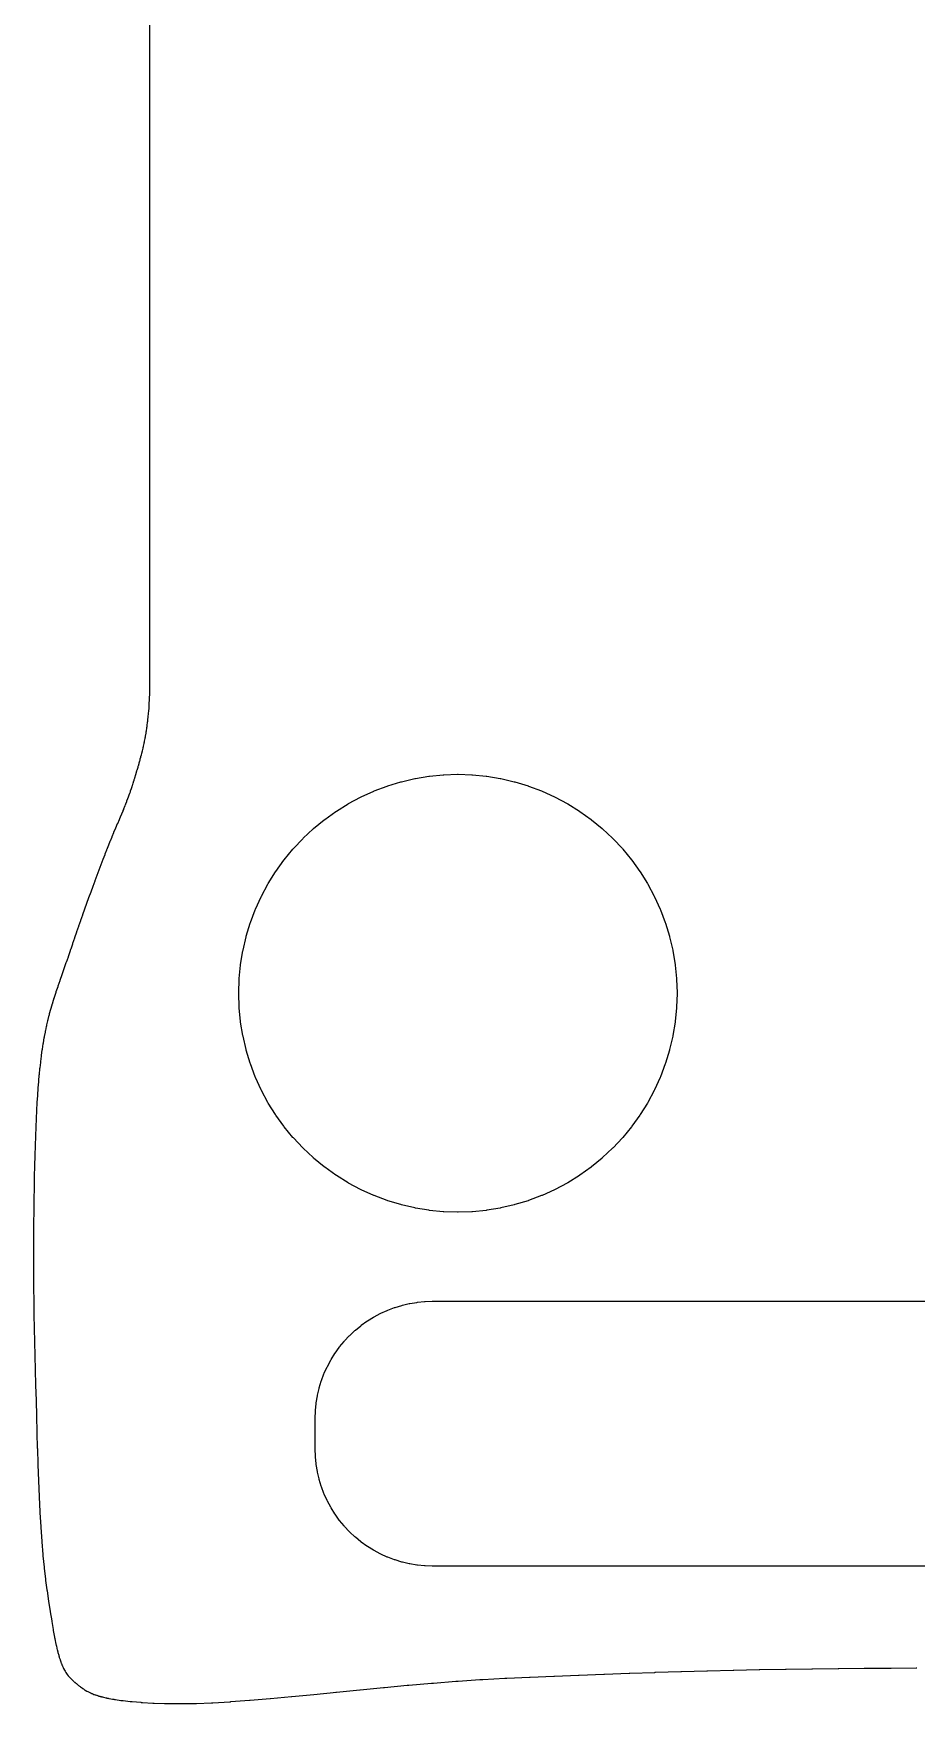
# Model space of a CAD drawing. Header units: millimetres. Extents: x -35 to 35, y -70 to 62.
# Drawn here: x -34.7 to 0, y -69.6 to -4 of the extents above; entities that cross this region are included whole.
import ezdxf

# ---------------------------------------------------------------- set-up
doc = ezdxf.new("R2010")
doc.units = ezdxf.units.MM

msp = doc.modelspace()

# ---------------------------------------------------------------- linework, layer by layer
at = {"layer": 'CUT'}
for points in [[(-30.1, 54.9133), (-30.1, -29.7455), (-30.1, -29.7498), (-30.1005, -29.7969), (-30.1006, -29.8012), (-30.1019, -29.861), (-30.102, -29.8653), (-30.1035, -29.9124), (-30.1037, -29.9166), (-30.1227, -30.3611), (-30.1229, -30.3654), (-30.1254, -30.4124), (-30.1257, -30.4167), (-30.1295, -30.4765), (-30.1298, -30.4807), (-30.1333, -30.5277), (-30.1337, -30.532), (-30.1387, -30.5909), (-30.1388, -30.5917), (-30.1395, -30.6002), (-30.1396, -30.601), (-30.1406, -30.6118), (-30.1407, -30.6126), (-30.1414, -30.6211), (-30.1415, -30.6219), (-30.1491, -30.7025), (-30.1491, -30.7033), (-30.15, -30.7118), (-30.15, -30.7126), (-30.1511, -30.7234), (-30.1512, -30.7242), (-30.152, -30.7327), (-30.1521, -30.7335), (-30.1605, -30.8167), (-30.1606, -30.8176), (-30.1616, -30.8271), (-30.1617, -30.8279), (-30.163, -30.8401), (-30.1631, -30.8409), (-30.1641, -30.8504), (-30.1642, -30.8513), (-30.1741, -30.9412), (-30.1742, -30.9421), (-30.1753, -30.9516), (-30.1754, -30.9524), (-30.1768, -30.9645), (-30.1769, -30.9654), (-30.178, -30.9749), (-30.1781, -30.9758), (-30.185, -31.0336), (-30.1851, -31.0345), (-30.1863, -31.0449), (-30.1865, -31.0459), (-30.1881, -31.0591), (-30.1882, -31.0601), (-30.1895, -31.0705), (-30.1897, -31.0714), (-30.2023, -31.1697), (-30.2024, -31.1707), (-30.2038, -31.1811), (-30.2039, -31.182), (-30.2057, -31.1952), (-30.2058, -31.1962), (-30.2072, -31.2066), (-30.2074, -31.2075), (-30.2124, -31.2436), (-30.2125, -31.2446), (-30.2141, -31.2557), (-30.2142, -31.2567), (-30.2162, -31.2708), (-30.2164, -31.2718), (-30.218, -31.2829), (-30.2182, -31.2839), (-30.2338, -31.3889), (-30.2339, -31.3899), (-30.2356, -31.401), (-30.2358, -31.402), (-30.2379, -31.4161), (-30.2381, -31.4171), (-30.2398, -31.4282), (-30.24, -31.4292), (-30.2431, -31.4484), (-30.2432, -31.4495), (-30.2451, -31.461), (-30.2453, -31.462), (-30.2477, -31.4767), (-30.2479, -31.4777), (-30.2498, -31.4892), (-30.25, -31.4903), (-30.2685, -31.599), (-30.2687, -31.6001), (-30.2706, -31.6116), (-30.2708, -31.6126), (-30.2734, -31.6273), (-30.2736, -31.6283), (-30.2756, -31.6398), (-30.2758, -31.6408), (-30.2774, -31.6494), (-30.2776, -31.6504), (-30.2797, -31.6619), (-30.2799, -31.663), (-30.2826, -31.6777), (-30.2828, -31.6787), (-30.285, -31.6902), (-30.2852, -31.6913), (-30.3061, -31.8002), (-30.3063, -31.8012), (-30.3086, -31.8127), (-30.3088, -31.8138), (-30.3117, -31.8284), (-30.3119, -31.8295), (-30.3142, -31.841), (-30.3144, -31.842), (-30.3154, -31.847), (-30.3156, -31.848), (-30.3179, -31.8591), (-30.3181, -31.8601), (-30.3211, -31.8742), (-30.3213, -31.8752), (-30.3236, -31.8863), (-30.3238, -31.8873), (-30.3462, -31.992), (-30.3464, -31.993), (-30.3488, -32.0041), (-30.3491, -32.0051), (-30.3522, -32.0192), (-30.3524, -32.0202), (-30.3548, -32.0312), (-30.3551, -32.0322), (-30.3571, -32.0414), (-30.3573, -32.0423), (-30.3596, -32.0525), (-30.3598, -32.0534), (-30.3628, -32.0663), (-30.363, -32.0673), (-30.3654, -32.0774), (-30.3656, -32.0784), (-30.3881, -32.1743), (-30.3884, -32.1752), (-30.3908, -32.1854), (-30.391, -32.1863), (-30.3941, -32.1992), (-30.3943, -32.2001), (-30.3968, -32.2103), (-30.397, -32.2112), (-30.4021, -32.232), (-30.4023, -32.2328), (-30.4045, -32.2417), (-30.4047, -32.2425), (-30.4075, -32.2537), (-30.4077, -32.2545), (-30.4099, -32.2633), (-30.4101, -32.2641), (-30.4312, -32.3472), (-30.4314, -32.348), (-30.4336, -32.3568), (-30.4338, -32.3576), (-30.4367, -32.3688), (-30.4369, -32.3696), (-30.4392, -32.3784), (-30.4394, -32.3792), (-30.4497, -32.4183), (-30.4498, -32.419), (-30.4517, -32.4261), (-30.4519, -32.4268), (-30.4543, -32.4358), (-30.4545, -32.4365), (-30.4564, -32.4436), (-30.4566, -32.4442), (-30.4747, -32.5115), (-30.4749, -32.5122), (-30.4768, -32.5193), (-30.477, -32.5199), (-30.4794, -32.529), (-30.4796, -32.5296), (-30.4816, -32.5367), (-30.4818, -32.5374), (-30.4991, -32.5999), (-30.4992, -32.6003), (-30.5006, -32.6056), (-30.5008, -32.6061), (-30.5027, -32.6128), (-30.5028, -32.6132), (-30.5043, -32.6185), (-30.5044, -32.619), (-30.5184, -32.6686), (-30.5185, -32.6691), (-30.52, -32.6743), (-30.5202, -32.6748), (-30.522, -32.6815), (-30.5222, -32.6819), (-30.5237, -32.6872), (-30.5238, -32.6877), (-30.5494, -32.7768), (-30.5495, -32.7771), (-30.5505, -32.7804), (-30.5506, -32.7807), (-30.5518, -32.785), (-30.5519, -32.7853), (-30.5529, -32.7886), (-30.553, -32.7889), (-30.5622, -32.8205), (-30.5622, -32.8209), (-30.5632, -32.8242), (-30.5633, -32.8245), (-30.5646, -32.8288), (-30.5646, -32.8291), (-30.5656, -32.8324), (-30.5657, -32.8327), (-30.6002, -32.9499), (-30.6003, -32.9501), (-30.6007, -32.9517), (-30.6008, -32.9518), (-30.6014, -32.9538), (-30.6014, -32.9539), (-30.6018, -32.9554), (-30.6019, -32.9556), (-30.6062, -32.9701), (-30.6062, -32.9703), (-30.6067, -32.9718), (-30.6067, -32.9719), (-30.6073, -32.9739), (-30.6073, -32.974), (-30.6078, -32.9756), (-30.6078, -32.9757), (-30.6509, -33.1203), (-30.6509, -33.1204), (-30.651, -33.1207), (-30.651, -33.1207), (-30.6893, -33.2496), (-30.6895, -33.2501), (-30.6911, -33.2557), (-30.6913, -33.2562), (-30.6934, -33.2633), (-30.6936, -33.2638), (-30.6952, -33.2693), (-30.6954, -33.2698), (-30.7113, -33.3224), (-30.7115, -33.3229), (-30.7132, -33.3285), (-30.7133, -33.329), (-30.7155, -33.336), (-30.7156, -33.3365), (-30.7173, -33.3421), (-30.7175, -33.3426), (-30.7372, -33.4064), (-30.7375, -33.4075), (-30.7411, -33.4188), (-30.7414, -33.4198), (-30.7459, -33.4342), (-30.7462, -33.4352), (-30.7498, -33.4465), (-30.7501, -33.4475), (-30.7843, -33.554), (-30.7846, -33.555), (-30.7883, -33.5663), (-30.7886, -33.5673), (-30.7933, -33.5816), (-30.7936, -33.5826), (-30.7973, -33.5939), (-30.7976, -33.5949), (-30.8096, -33.6308), (-30.8099, -33.6317), (-30.8132, -33.6417), (-30.8135, -33.6426), (-30.8178, -33.6552), (-30.8181, -33.6561), (-30.8215, -33.6661), (-30.8218, -33.667), (-30.854, -33.7609), (-30.8544, -33.7618), (-30.8578, -33.7717), (-30.8581, -33.7726), (-30.8625, -33.7852), (-30.8628, -33.7861), (-30.8663, -33.796), (-30.8666, -33.7969), (-30.885, -33.8489), (-30.8853, -33.8496), (-30.8883, -33.8582), (-30.8886, -33.859), (-30.8925, -33.8699), (-30.8928, -33.8707), (-30.8959, -33.8793), (-30.8962, -33.8801), (-30.9256, -33.9611), (-30.9259, -33.9618), (-30.929, -33.9704), (-30.9293, -33.9712), (-30.9333, -33.9821), (-30.9336, -33.9828), (-30.9368, -33.9914), (-30.9371, -33.9922), (-30.9626, -34.0608), (-30.9629, -34.0614), (-30.9656, -34.0686), (-30.9658, -34.0693), (-30.9693, -34.0785), (-30.9695, -34.0791), (-30.9722, -34.0863), (-30.9725, -34.087), (-30.9984, -34.1549), (-30.9986, -34.1556), (-31.0014, -34.1628), (-31.0016, -34.1634), (-31.0051, -34.1726), (-31.0054, -34.1732), (-31.0082, -34.1804), (-31.0084, -34.1811), (-31.0418, -34.2669), (-31.042, -34.2674), (-31.0442, -34.2732), (-31.0445, -34.2737), (-31.0474, -34.2811), (-31.0476, -34.2817), (-31.0499, -34.2875), (-31.0501, -34.288), (-31.0718, -34.3431), (-31.072, -34.3436), (-31.0743, -34.3494), (-31.0746, -34.3499), (-31.0775, -34.3573), (-31.0777, -34.3579), (-31.08, -34.3637), (-31.0802, -34.3642), (-31.1217, -34.4675), (-31.1219, -34.4678), (-31.1237, -34.4723), (-31.1239, -34.4727), (-31.1262, -34.4784), (-31.1263, -34.4788), (-31.1282, -34.4833), (-31.1283, -34.4837), (-31.1455, -34.526), (-31.1457, -34.5264), (-31.1475, -34.5308), (-31.1477, -34.5312), (-31.15, -34.5369), (-31.1502, -34.5373), (-31.152, -34.5418), (-31.1522, -34.5422), (-31.202, -34.663), (-31.2021, -34.6633), (-31.2034, -34.6665), (-31.2035, -34.6667), (-31.2052, -34.6708), (-31.2053, -34.6711), (-31.2066, -34.6742), (-31.2067, -34.6745), (-31.2191, -34.7043), (-31.2192, -34.7045), (-31.2205, -34.7077), (-31.2206, -34.708), (-31.2223, -34.712), (-31.2224, -34.7123), (-31.2237, -34.7154), (-31.2239, -34.7157), (-31.2819, -34.8541), (-31.282, -34.8543), (-31.2827, -34.8561), (-31.2828, -34.8564), (-31.2838, -34.8587), (-31.2839, -34.8589), (-31.2847, -34.8608), (-31.2848, -34.8609), (-31.2922, -34.8786), (-31.2923, -34.8788), (-31.2931, -34.8806), (-31.2931, -34.8808), (-31.2941, -34.8832), (-31.2942, -34.8833), (-31.295, -34.8852), (-31.2951, -34.8854), (-31.3611, -35.0412), (-31.3612, -35.0414), (-31.3612, -35.0414), (-31.3614, -35.042), (-31.3614, -35.042), (-31.3618, -35.0428), (-31.3621, -35.0435), (-31.3646, -35.0496), (-31.3647, -35.0496), (-31.3649, -35.0503), (-31.3653, -35.0511), (-31.3653, -35.0511), (-31.3653, -35.0511), (-31.3656, -35.0518), (-31.3656, -35.0518), (-31.3656, -35.0518), (-31.4367, -35.219), (-31.4368, -35.2192), (-31.4371, -35.2199), (-31.4372, -35.2201), (-31.4375, -35.2208), (-31.4376, -35.2211), (-31.4379, -35.2217), (-31.4379, -35.2219), (-31.5082, -35.3878), (-31.5085, -35.3884), (-31.5094, -35.3905), (-31.5097, -35.3911), (-31.5106, -35.3933), (-31.5108, -35.3939), (-31.5117, -35.396), (-31.512, -35.3966), (-31.5785, -35.5551), (-31.579, -35.5561), (-31.5804, -35.5596), (-31.5808, -35.5606), (-31.5823, -35.5642), (-31.5827, -35.5652), (-31.5842, -35.5686), (-31.5846, -35.5696), (-31.6475, -35.7219), (-31.6481, -35.7232), (-31.6501, -35.728), (-31.6506, -35.7294), (-31.6526, -35.7342), (-31.6532, -35.7355), (-31.6551, -35.7403), (-31.6557, -35.7417), (-31.7152, -35.8886), (-31.7159, -35.8903), (-31.7183, -35.8963), (-31.719, -35.898), (-31.7213, -35.904), (-31.722, -35.9057), (-31.7244, -35.9117), (-31.7251, -35.9134), (-31.7814, -36.0562), (-31.7822, -36.0582), (-31.785, -36.0653), (-31.7857, -36.0674), (-31.7885, -36.0745), (-31.7893, -36.0765), (-31.792, -36.0836), (-31.7928, -36.0856), (-31.8526, -36.2422), (-31.853, -36.2432), (-31.8544, -36.2469), (-31.8548, -36.2479), (-31.8561, -36.2516), (-31.8565, -36.2526), (-31.8579, -36.2563), (-31.8583, -36.2574), (-31.9286, -36.4447), (-31.9287, -36.4448), (-31.9287, -36.445), (-31.9289, -36.4453), (-31.9289, -36.4453), (-31.9289, -36.4453), (-31.9289, -36.4453), (-31.9295, -36.4471), (-31.9295, -36.4471), (-31.9296, -36.4471), (-31.9296, -36.4471), (-31.9296, -36.4473), (-31.9297, -36.4475), (-31.9298, -36.4477), (-32.0069, -36.653), (-32.0069, -36.653), (-32.007, -36.6533), (-32.0071, -36.6534), (-32.0856, -36.8624), (-32.0856, -36.8626), (-32.0857, -36.8628), (-32.0858, -36.8629), (-32.086, -36.8634), (-32.086, -36.8635), (-32.0861, -36.8639), (-32.0862, -36.864), (-32.1652, -37.0746), (-32.1652, -37.0748), (-32.1655, -37.0755), (-32.1656, -37.0757), (-32.1658, -37.0763), (-32.1659, -37.0765), (-32.1661, -37.0772), (-32.1662, -37.0774), (-32.2456, -37.2896), (-32.2457, -37.2899), (-32.246, -37.2908), (-32.2461, -37.291), (-32.2464, -37.2919), (-32.2465, -37.2922), (-32.2469, -37.2931), (-32.2469, -37.2933), (-32.3264, -37.5068), (-32.3266, -37.5072), (-32.327, -37.5083), (-32.3271, -37.5087), (-32.3275, -37.5098), (-32.3277, -37.5102), (-32.3281, -37.5113), (-32.3282, -37.5116), (-32.4076, -37.7261), (-32.4078, -37.7265), (-32.4083, -37.7279), (-32.4085, -37.7283), (-32.409, -37.7298), (-32.4091, -37.7302), (-32.4097, -37.7316), (-32.4098, -37.732), (-32.4889, -37.9471), (-32.4891, -37.9476), (-32.4897, -37.9493), (-32.4899, -37.9498), (-32.4905, -37.9515), (-32.4907, -37.9519), (-32.4913, -37.9536), (-32.4915, -37.9541), (-32.5701, -38.1696), (-32.5703, -38.1702), (-32.5711, -38.1721), (-32.5713, -38.1727), (-32.572, -38.1746), (-32.5722, -38.1752), (-32.5729, -38.1771), (-32.5731, -38.1777), (-32.651, -38.3933), (-32.6513, -38.3939), (-32.652, -38.3961), (-32.6523, -38.3967), (-32.6531, -38.3989), (-32.6533, -38.3996), (-32.6541, -38.4018), (-32.6543, -38.4024), (-32.7314, -38.6178), (-32.7316, -38.6185), (-32.7325, -38.621), (-32.7328, -38.6217), (-32.7336, -38.6241), (-32.7339, -38.6248), (-32.7348, -38.6273), (-32.735, -38.628), (-32.811, -38.8428), (-32.8112, -38.8436), (-32.8122, -38.8463), (-32.8125, -38.8471), (-32.8134, -38.8499), (-32.8137, -38.8506), (-32.8147, -38.8534), (-32.8149, -38.8542), (-32.8896, -39.0681), (-32.8899, -39.0689), (-32.8909, -39.0719), (-32.8912, -39.0728), (-32.8923, -39.0758), (-32.8926, -39.0767), (-32.8936, -39.0797), (-32.8939, -39.0806), (-32.967, -39.2932), (-32.9673, -39.2941), (-32.9685, -39.2974), (-32.9688, -39.2984), (-32.9699, -39.3017), (-32.9702, -39.3026), (-32.9714, -39.3059), (-32.9717, -39.3069), (-33.043, -39.5178), (-33.0434, -39.5188), (-33.0446, -39.5224), (-33.0449, -39.5235), (-33.0461, -39.5271), (-33.0465, -39.5281), (-33.0477, -39.5318), (-33.048, -39.5328), (-33.1206, -39.7513), (-33.1209, -39.7522), (-33.1209, -39.7523), (-33.1209, -39.7523), (-33.1213, -39.7533), (-33.1213, -39.7534), (-33.1216, -39.7543), (-33.1216, -39.7544), (-33.1216, -39.7544), (-33.1243, -39.7624), (-33.1243, -39.7625), (-33.1246, -39.7634), (-33.125, -39.7645), (-33.125, -39.7645), (-33.1251, -39.7646), (-33.1253, -39.7654), (-33.1254, -39.7656), (-33.1254, -39.7656), (-33.1949, -39.9737), (-33.195, -39.974), (-33.1963, -39.9779), (-33.1964, -39.9782), (-33.198, -39.9831), (-33.1981, -39.9834), (-33.1994, -39.9873), (-33.1996, -39.9876), (-33.2118, -40.0239), (-33.212, -40.0243), (-33.2133, -40.0281), (-33.2134, -40.0285), (-33.215, -40.0334), (-33.2152, -40.0337), (-33.2165, -40.0375), (-33.2166, -40.0379), (-33.2842, -40.2354), (-33.2843, -40.2357), (-33.2851, -40.2382), (-33.2852, -40.2384), (-33.2863, -40.2416), (-33.2864, -40.2419), (-33.2873, -40.2444), (-33.2873, -40.2446), (-33.2955, -40.2684), (-33.2956, -40.2687), (-33.2965, -40.2712), (-33.2966, -40.2714), (-33.2977, -40.2746), (-33.2978, -40.2749), (-33.2986, -40.2773), (-33.2987, -40.2776), (-33.3731, -40.4915), (-33.3731, -40.4916), (-33.3735, -40.4928), (-33.3736, -40.493), (-33.3741, -40.4945), (-33.3741, -40.4946), (-33.3746, -40.4958), (-33.3746, -40.4959), (-33.3786, -40.5073), (-33.3786, -40.5074), (-33.379, -40.5086), (-33.3791, -40.5088), (-33.3796, -40.5102), (-33.3797, -40.5104), (-33.3801, -40.5116), (-33.4605, -40.7412), (-33.4605, -40.7413), (-33.4606, -40.7414), (-33.4606, -40.7415), (-33.4606, -40.7416), (-33.4607, -40.7417), (-33.4607, -40.7418), (-33.4607, -40.7418), (-33.5417, -40.9731), (-33.5418, -40.9736), (-33.5424, -40.9754), (-33.5426, -40.9759), (-33.5432, -40.9776), (-33.5434, -40.9781), (-33.544, -40.9799), (-33.5442, -40.9804), (-33.6207, -41.2008), (-33.621, -41.2018), (-33.6222, -41.2052), (-33.6225, -41.2061), (-33.6237, -41.2095), (-33.624, -41.2105), (-33.6252, -41.2138), (-33.6255, -41.2148), (-33.6973, -41.425), (-33.6977, -41.4264), (-33.6994, -41.4314), (-33.6999, -41.4328), (-33.7016, -41.4378), (-33.702, -41.4392), (-33.7037, -41.4441), (-33.7042, -41.4455), (-33.771, -41.6462), (-33.7716, -41.6481), (-33.7738, -41.6546), (-33.7744, -41.6564), (-33.7765, -41.6629), (-33.7771, -41.6648), (-33.7792, -41.6713), (-33.7798, -41.6732), (-33.8417, -41.8651), (-33.8424, -41.8673), (-33.8449, -41.8753), (-33.8457, -41.8776), (-33.8482, -41.8856), (-33.8489, -41.8879), (-33.8514, -41.8959), (-33.8521, -41.8982), (-33.9089, -42.0821), (-33.9098, -42.0848), (-33.9127, -42.0942), (-33.9135, -42.0969), (-33.9163, -42.1064), (-33.9171, -42.1091), (-33.9199, -42.1185), (-33.9207, -42.1212), (-33.9726, -42.298), (-33.9735, -42.3011), (-33.9767, -42.3119), (-33.9776, -42.315), (-33.9807, -42.3258), (-33.9815, -42.3289), (-33.9846, -42.3398), (-33.9854, -42.3429), (-34.0325, -42.5134), (-34.0335, -42.5169), (-34.0368, -42.529), (-34.0377, -42.5325), (-34.041, -42.5446), (-34.0419, -42.5481), (-34.0451, -42.5603), (-34.046, -42.5638), (-34.0884, -42.7291), (-34.0894, -42.7329), (-34.0928, -42.7463), (-34.0937, -42.7501), (-34.097, -42.7635), (-34.098, -42.7674), (-34.1012, -42.7808), (-34.1021, -42.7846), (-34.1402, -42.9458), (-34.1411, -42.9499), (-34.1445, -42.9644), (-34.1454, -42.9686), (-34.1487, -42.9832), (-34.1496, -42.9873), (-34.1528, -43.0019), (-34.1537, -43.0061), (-34.1875, -43.1642), (-34.1885, -43.1687), (-34.1917, -43.1843), (-34.1926, -43.1887), (-34.1958, -43.2044), (-34.1966, -43.2088), (-34.1997, -43.2244), (-34.2006, -43.2289), (-34.2329, -43.3992), (-34.2336, -43.4029), (-34.236, -43.4158), (-34.2367, -43.4194), (-34.239, -43.4323), (-34.2396, -43.436), (-34.2419, -43.4489), (-34.2425, -43.4526), (-34.2757, -43.6468), (-34.2761, -43.6495), (-34.2778, -43.6592), (-34.2782, -43.6619), (-34.2798, -43.6716), (-34.2802, -43.6743), (-34.2818, -43.684), (-34.2822, -43.6868), (-34.3141, -43.8906), (-34.3145, -43.8934), (-34.316, -43.9031), (-34.3164, -43.9058), (-34.3178, -43.9155), (-34.3183, -43.9183), (-34.3197, -43.928), (-34.3201, -43.9308), (-34.3489, -44.134), (-34.3493, -44.1368), (-34.3506, -44.1463), (-34.351, -44.1491), (-34.3523, -44.1586), (-34.3527, -44.1613), (-34.3539, -44.1709), (-34.3543, -44.1736), (-34.3806, -44.379), (-34.3809, -44.3817), (-34.382, -44.3909), (-34.3824, -44.3936), (-34.3835, -44.4028), (-34.3838, -44.4055), (-34.3849, -44.4147), (-34.3852, -44.4174), (-34.4093, -44.6275), (-34.4095, -44.63), (-34.4105, -44.6388), (-34.4108, -44.6414), (-34.4118, -44.6502), (-34.412, -44.6527), (-34.4129, -44.6615), (-34.4132, -44.664), (-34.4353, -44.8814), (-34.4355, -44.8838), (-34.4364, -44.892), (-34.4366, -44.8944), (-34.4374, -44.9026), (-34.4376, -44.905), (-34.4384, -44.9132), (-34.4386, -44.9156), (-34.4589, -45.1426), (-34.4591, -45.1447), (-34.4598, -45.1523), (-34.46, -45.1545), (-34.4606, -45.162), (-34.4608, -45.1642), (-34.4614, -45.1718), (-34.4616, -45.1739), (-34.4804, -45.4126), (-34.4805, -45.4146), (-34.481, -45.4214), (-34.4812, -45.4234), (-34.4817, -45.4302), (-34.4818, -45.4321), (-34.4823, -45.439), (-34.4825, -45.4409), (-34.4999, -45.6933), (-34.5, -45.695), (-34.5004, -45.701), (-34.5005, -45.7027), (-34.5009, -45.7088), (-34.501, -45.7105), (-34.5014, -45.7165), (-34.5015, -45.7182), (-34.5176, -45.986), (-34.5177, -45.9874), (-34.518, -45.9927), (-34.5181, -45.9942), (-34.5184, -45.9994), (-34.5185, -46.0009), (-34.5188, -46.0061), (-34.5188, -46.0076), (-34.5339, -46.2921), (-34.5339, -46.2934), (-34.5341, -46.2978), (-34.5342, -46.2991), (-34.5344, -46.3035), (-34.5345, -46.3048), (-34.5347, -46.3092), (-34.5348, -46.3104), (-34.5488, -46.6132), (-34.5489, -46.6142), (-34.549, -46.6179), (-34.5491, -46.6189), (-34.5492, -46.6226), (-34.5493, -46.6236), (-34.5494, -46.6272), (-34.5495, -46.6283), (-34.5628, -46.9505), (-34.5628, -46.9513), (-34.5629, -46.9542), (-34.563, -46.955), (-34.5631, -46.9579), (-34.5631, -46.9588), (-34.5632, -46.9616), (-34.5632, -46.9625), (-34.5759, -47.3052), (-34.576, -47.3058), (-34.5761, -47.308), (-34.5761, -47.3087), (-34.5762, -47.3109), (-34.5762, -47.3115), (-34.5763, -47.3137), (-34.5763, -47.3144), (-34.5886, -47.6786), (-34.5886, -47.679), (-34.5887, -47.6806), (-34.5887, -47.6811), (-34.5888, -47.6827), (-34.5888, -47.6831), (-34.5888, -47.6847), (-34.5888, -47.6852), (-34.601, -48.0681), (-34.601, -48.0687), (-34.601, -48.0707), (-34.6011, -48.0713), (-34.6011, -48.0734), (-34.6011, -48.074), (-34.6012, -48.076), (-34.6012, -48.0766), (-34.6126, -48.4731), (-34.6126, -48.4739), (-34.6127, -48.4767), (-34.6127, -48.4775), (-34.6128, -48.4803), (-34.6128, -48.4811), (-34.6129, -48.4839), (-34.6129, -48.4847), (-34.623, -48.8954), (-34.6231, -48.8962), (-34.6231, -48.8988), (-34.6231, -48.8996), (-34.6232, -48.9022), (-34.6232, -48.903), (-34.6233, -48.9056), (-34.6233, -48.9064), (-34.6322, -49.3334), (-34.6322, -49.3341), (-34.6323, -49.3367), (-34.6323, -49.3374), (-34.6323, -49.34), (-34.6324, -49.3407), (-34.6324, -49.3433), (-34.6324, -49.344), (-34.64, -49.7858), (-34.64, -49.7865), (-34.6401, -49.789), (-34.6401, -49.7897), (-34.6401, -49.7922), (-34.6402, -49.793), (-34.6402, -49.7954), (-34.6402, -49.7962), (-34.6464, -50.2516), (-34.6464, -50.2523), (-34.6465, -50.2548), (-34.6465, -50.2555), (-34.6465, -50.2579), (-34.6465, -50.2586), (-34.6465, -50.2611), (-34.6465, -50.2618), (-34.6513, -50.7296), (-34.6513, -50.7303), (-34.6513, -50.7327), (-34.6513, -50.7334), (-34.6514, -50.7358), (-34.6514, -50.7365), (-34.6514, -50.7389), (-34.6514, -50.7396), (-34.6546, -51.2185), (-34.6546, -51.2192), (-34.6546, -51.2217), (-34.6546, -51.2223), (-34.6546, -51.2248), (-34.6546, -51.2254), (-34.6546, -51.2279), (-34.6546, -51.2286), (-34.6562, -51.7174), (-34.6562, -51.7181), (-34.6562, -51.7205), (-34.6562, -51.7212), (-34.6562, -51.7236), (-34.6562, -51.7243), (-34.6562, -51.7267), (-34.6562, -51.7274), (-34.6561, -52.2249), (-34.6561, -52.2256), (-34.6561, -52.228), (-34.6561, -52.2287), (-34.6561, -52.2312), (-34.6561, -52.2319), (-34.6561, -52.2344), (-34.6561, -52.2351), (-34.6543, -52.74), (-34.6542, -52.7407), (-34.6542, -52.7432), (-34.6542, -52.7439), (-34.6542, -52.7464), (-34.6542, -52.7471), (-34.6542, -52.7496), (-34.6542, -52.7503), (-34.6505, -53.2615), (-34.6505, -53.2623), (-34.6505, -53.2648), (-34.6505, -53.2655), (-34.6504, -53.268), (-34.6504, -53.2688), (-34.6504, -53.2713), (-34.6504, -53.272), (-34.6448, -53.7883), (-34.6448, -53.789), (-34.6447, -53.7917), (-34.6447, -53.7924), (-34.6447, -53.795), (-34.6447, -53.7957), (-34.6447, -53.7983), (-34.6446, -53.7991), (-34.6371, -54.3192), (-34.637, -54.32), (-34.637, -54.3227), (-34.637, -54.3234), (-34.637, -54.3261), (-34.6369, -54.3268), (-34.6369, -54.3295), (-34.6369, -54.3303), (-34.6273, -54.8531), (-34.6272, -54.8539), (-34.6272, -54.8566), (-34.6272, -54.8574), (-34.6271, -54.8602), (-34.6271, -54.861), (-34.627, -54.8638), (-34.627, -54.8646), (-34.6153, -55.3888), (-34.6153, -55.3896), (-34.6152, -55.3925), (-34.6152, -55.3933), (-34.6151, -55.3962), (-34.6151, -55.397), (-34.615, -55.3999), (-34.615, -55.4007), (-34.6009, -55.9343), (-34.6009, -55.9344), (-34.6009, -55.935), (-34.6009, -55.9352), (-34.6009, -55.9359), (-34.6009, -55.936), (-34.6008, -55.9365), (-34.6008, -55.9367), (-34.5857, -56.49), (-34.5857, -56.49), (-34.5857, -56.4909), (-34.5857, -56.491), (-34.5857, -56.4921), (-34.5857, -56.4922), (-34.5856, -56.493), (-34.5856, -56.4932), (-34.5854, -56.5016), (-34.5854, -56.5018), (-34.5854, -56.5027), (-34.5854, -56.5027), (-34.5854, -56.5038), (-34.5854, -56.504), (-34.5853, -56.5049), (-34.5853, -56.5049), (-34.5705, -57.084), (-34.5705, -57.0843), (-34.5704, -57.0846), (-34.5704, -57.0848), (-34.5704, -57.0849), (-34.5704, -57.0849), (-34.5704, -57.0874), (-34.5704, -57.0877), (-34.5704, -57.0877), (-34.5704, -57.088), (-34.5704, -57.0883), (-34.5704, -57.0883), (-34.5551, -57.6921), (-34.5551, -57.6923), (-34.5551, -57.6926), (-34.5551, -57.6927), (-34.5551, -57.6933), (-34.5551, -57.6934), (-34.5551, -57.6937), (-34.5551, -57.6938), (-34.5392, -58.3115), (-34.5392, -58.3118), (-34.5391, -58.3129), (-34.5391, -58.3132), (-34.5391, -58.3143), (-34.5391, -58.3146), (-34.5391, -58.3156), (-34.5391, -58.3159), (-34.522, -58.9404), (-34.522, -58.9409), (-34.522, -58.9427), (-34.522, -58.9431), (-34.5219, -58.9448), (-34.5219, -58.9453), (-34.5218, -58.9471), (-34.5218, -58.9476), (-34.5032, -59.5744), (-34.5032, -59.5751), (-34.5031, -59.5775), (-34.5031, -59.5781), (-34.503, -59.5805), (-34.503, -59.5812), (-34.5029, -59.5836), (-34.5029, -59.5843), (-34.4822, -60.2088), (-34.4821, -60.2097), (-34.482, -60.2127), (-34.482, -60.2136), (-34.4819, -60.2167), (-34.4819, -60.2176), (-34.4817, -60.2207), (-34.4817, -60.2216), (-34.4585, -60.8389), (-34.4585, -60.84), (-34.4583, -60.8438), (-34.4583, -60.8449), (-34.4581, -60.8488), (-34.4581, -60.85), (-34.4579, -60.8538), (-34.4578, -60.8549), (-34.4317, -61.4598), (-34.4317, -61.4612), (-34.4315, -61.4659), (-34.4314, -61.4673), (-34.4312, -61.4721), (-34.4311, -61.4734), (-34.4309, -61.4782), (-34.4308, -61.4796), (-34.4015, -62.0667), (-34.4014, -62.0683), (-34.4011, -62.0741), (-34.401, -62.0758), (-34.4007, -62.0816), (-34.4006, -62.0832), (-34.4003, -62.089), (-34.4002, -62.0907), (-34.3673, -62.6542), (-34.3672, -62.6562), (-34.3667, -62.6633), (-34.3666, -62.6653), (-34.3662, -62.6723), (-34.366, -62.6743), (-34.3656, -62.6814), (-34.3654, -62.6834), (-34.3289, -63.217), (-34.3287, -63.2194), (-34.3281, -63.228), (-34.328, -63.2304), (-34.3273, -63.239), (-34.3271, -63.2414), (-34.3265, -63.25), (-34.3263, -63.2524), (-34.2862, -63.7491), (-34.2859, -63.7521), (-34.285, -63.7626), (-34.2848, -63.7656), (-34.2838, -63.7761), (-34.2836, -63.7791), (-34.2826, -63.7895), (-34.2823, -63.7925), (-34.239, -64.2442), (-34.2386, -64.2479), (-34.2373, -64.2608), (-34.237, -64.2645), (-34.2356, -64.2775), (-34.2352, -64.2812), (-34.2338, -64.2941), (-34.2334, -64.2978), (-34.1878, -64.6946), (-34.1873, -64.6993), (-34.1853, -64.7156), (-34.1847, -64.7202), (-34.1827, -64.7365), (-34.1821, -64.7411), (-34.1799, -64.7574), (-34.1793, -64.762), (-34.1275, -65.1359), (-34.1272, -65.1385), (-34.1258, -65.1477), (-34.1255, -65.1503), (-34.1241, -65.1595), (-34.1238, -65.1621), (-34.1224, -65.1713), (-34.122, -65.1739), (-34.061, -65.5752), (-34.0609, -65.5754), (-34.0608, -65.576), (-34.0608, -65.5763), (-34.0607, -65.577), (-34.0607, -65.5772), (-34.0606, -65.5779), (-34.0605, -65.5781), (-33.9992, -65.9786), (-33.9991, -65.9796), (-33.9985, -65.9832), (-33.9984, -65.9842), (-33.9978, -65.9877), (-33.9977, -65.9887), (-33.9971, -65.9922), (-33.9969, -65.9932), (-33.9405, -66.3496), (-33.9402, -66.3515), (-33.9391, -66.3583), (-33.9388, -66.3603), (-33.9377, -66.367), (-33.9374, -66.369), (-33.9363, -66.3758), (-33.9359, -66.3777), (-33.8838, -66.6875), (-33.8833, -66.6905), (-33.8814, -66.701), (-33.8809, -66.704), (-33.8791, -66.7145), (-33.8785, -66.7175), (-33.8767, -66.7279), (-33.8761, -66.7309), (-33.8281, -66.9917), (-33.8273, -66.9959), (-33.8245, -67.0106), (-33.8237, -67.0148), (-33.8209, -67.0294), (-33.8201, -67.0336), (-33.8171, -67.0482), (-33.8163, -67.0524), (-33.7731, -67.2619), (-33.7719, -67.2674), (-33.7678, -67.2866), (-33.7666, -67.2921), (-33.7624, -67.3113), (-33.7612, -67.3168), (-33.7568, -67.3359), (-33.7555, -67.3414), (-33.7186, -67.4979), (-33.717, -67.5047), (-33.7111, -67.5289), (-33.7094, -67.5357), (-33.7032, -67.5598), (-33.7015, -67.5666), (-33.6951, -67.5906), (-33.6933, -67.5975), (-33.6652, -67.7002), (-33.6629, -67.7085), (-33.6546, -67.7376), (-33.6522, -67.7459), (-33.6436, -67.775), (-33.641, -67.7833), (-33.6321, -67.8122), (-33.6295, -67.8205), (-33.6135, -67.8703), (-33.6103, -67.8801), (-33.5989, -67.9141), (-33.5956, -67.9238), (-33.5838, -67.9577), (-33.5804, -67.9673), (-33.5681, -68.0011), (-33.5645, -68.0107), (-33.5643, -68.0113), (-33.5601, -68.0223), (-33.5449, -68.0607), (-33.5405, -68.0717), (-33.5247, -68.1098), (-33.5202, -68.1207), (-33.5134, -68.1363), (-33.5032, -68.1591), (-33.4929, -68.1813), (-33.4872, -68.1932), (-33.4862, -68.1953), (-33.4737, -68.2198), (-33.44, -68.2833), (-33.4115, -68.3326), (-33.3862, -68.373), (-33.3527, -68.4225), (-33.3279, -68.4562), (-33.29, -68.5038), (-33.2437, -68.5577), (-33.2131, -68.5914), (-33.1931, -68.6121), (-33.175, -68.6303), (-33.1685, -68.6366), (-33.1609, -68.644), (-33.1341, -68.6694), (-33.1264, -68.6766), (-33.0992, -68.7017), (-33.0914, -68.7088), (-33.0542, -68.7422), (-33.0484, -68.7473), (-33.0282, -68.7652), (-33.0224, -68.7703), (-33.0019, -68.7879), (-32.9961, -68.793), (-32.9755, -68.8104), (-32.9696, -68.8154), (-32.928, -68.85), (-32.9206, -68.856), (-32.8949, -68.8769), (-32.8875, -68.8828), (-32.8615, -68.9034), (-32.854, -68.9093), (-32.8278, -68.9295), (-32.8203, -68.9353), (-32.8175, -68.9374), (-32.8086, -68.944), (-32.7775, -68.9668), (-32.7686, -68.9732), (-32.7372, -68.9956), (-32.7282, -69.0019), (-32.7117, -69.0133), (-32.6925, -69.0262), (-32.6708, -69.0402), (-32.6606, -69.0468), (-32.6499, -69.0535), (-32.6285, -69.0665), (-32.5597, -69.1067), (-32.5151, -69.131), (-32.4414, -69.168), (-32.4182, -69.1792), (-32.4058, -69.185), (-32.394, -69.1903), (-32.3745, -69.199), (-32.3512, -69.2089), (-32.3337, -69.216), (-32.3221, -69.2206), (-32.2815, -69.2364), (-32.2699, -69.2408), (-32.2367, -69.2531), (-32.2141, -69.2611), (-32.184, -69.2712), (-32.173, -69.2748), (-32.1345, -69.2872), (-32.1234, -69.2907), (-32.0846, -69.3025), (-32.0735, -69.3058), (-32.0468, -69.3135), (-32.0367, -69.3164), (-32.0014, -69.3261), (-31.9913, -69.3288), (-31.9559, -69.338), (-31.9458, -69.3406), (-31.9103, -69.3493), (-31.9001, -69.3518), (-31.8198, -69.3705), (-31.8109, -69.3725), (-31.7795, -69.3795), (-31.7705, -69.3814), (-31.739, -69.388), (-31.73, -69.3898), (-31.6985, -69.396), (-31.6894, -69.3978), (-31.5487, -69.4238), (-31.5409, -69.4252), (-31.5136, -69.43), (-31.5058, -69.4313), (-31.4785, -69.4358), (-31.4707, -69.4371), (-31.4433, -69.4413), (-31.4355, -69.4425), (-31.2304, -69.4721), (-31.2238, -69.4731), (-31.2005, -69.4762), (-31.1939, -69.4771), (-31.1706, -69.4801), (-31.164, -69.4809), (-31.1407, -69.4837), (-31.134, -69.4844), (-30.8627, -69.5144), (-30.8572, -69.515), (-30.8377, -69.517), (-30.8321, -69.5176), (-30.8126, -69.5195), (-30.807, -69.52), (-30.7875, -69.5217), (-30.7819, -69.5222), (-30.4438, -69.55), (-30.4392, -69.5504), (-30.423, -69.5516), (-30.4184, -69.552), (-30.4023, -69.5531), (-30.3977, -69.5534), (-30.3815, -69.5545), (-30.3769, -69.5548), (-29.9717, -69.5787), (-29.968, -69.5789), (-29.9547, -69.5796), (-29.9509, -69.5798), (-29.9377, -69.5805), (-29.9339, -69.5806), (-29.9207, -69.5812), (-29.9169, -69.5814), (-29.5099, -69.5977), (-29.5019, -69.598), (-29.4739, -69.5988), (-29.4659, -69.599), (-29.438, -69.5996), (-29.43, -69.5997), (-29.4019, -69.6), (-29.3939, -69.6), (-28.5209, -69.6), (-28.5171, -69.6), (-28.5039, -69.5999), (-28.5002, -69.5999), (-28.487, -69.5998), (-28.4832, -69.5997), (-28.4701, -69.5995), (-28.4663, -69.5995), (-28.3309, -69.5969), (-28.3261, -69.5968), (-28.3093, -69.5964), (-28.3044, -69.5963), (-28.2876, -69.5958), (-28.2828, -69.5956), (-28.266, -69.595), (-28.2612, -69.5948), (-27.6634, -69.5691), (-27.6598, -69.569), (-27.6469, -69.5684), (-27.6433, -69.5682), (-27.6304, -69.5675), (-27.6268, -69.5673), (-27.614, -69.5666), (-27.6103, -69.5664), (-26.9436, -69.5255), (-26.9409, -69.5253), (-26.9312, -69.5247), (-26.9284, -69.5245), (-26.9188, -69.5238), (-26.916, -69.5237), (-26.9064, -69.523), (-26.9036, -69.5228), (-26.1777, -69.4682), (-26.1756, -69.468), (-26.1685, -69.4674), (-26.1665, -69.4673), (-26.1594, -69.4667), (-26.1574, -69.4666), (-26.1503, -69.466), (-26.1483, -69.4658), (-25.371, -69.3994), (-25.3696, -69.3993), (-25.3647, -69.3988), (-25.3633, -69.3987), (-25.3583, -69.3983), (-25.3569, -69.3981), (-25.3519, -69.3977), (-25.3505, -69.3976), (-24.5289, -69.3215), (-24.528, -69.3214), (-24.5249, -69.3211), (-24.524, -69.321), (-24.5209, -69.3207), (-24.5201, -69.3206), (-24.517, -69.3203), (-24.5161, -69.3203), (-23.6561, -69.2368), (-23.6557, -69.2367), (-23.6543, -69.2366), (-23.6539, -69.2365), (-23.6524, -69.2364), (-23.652, -69.2364), (-23.6506, -69.2362), (-23.6501, -69.2362), (-22.758, -69.1477), (-22.758, -69.1477), (-22.7579, -69.1477), (-22.7579, -69.1477), (-22.7578, -69.1477), (-22.7589, -69.1361), (-22.7589, -69.1361), (-22.7577, -69.1477), (-22.7571, -69.1476), (-22.757, -69.1476), (-22.757, -69.1476), (-22.757, -69.1476), (-22.757, -69.1476), (-21.8499, -69.0577), (-21.8498, -69.0577), (-21.8486, -69.0576), (-21.8485, -69.0576), (-21.847, -69.0574), (-21.8468, -69.0574), (-21.8468, -69.0574), (-21.8457, -69.0573), (-21.8456, -69.0573), (-21.8344, -69.0562), (-21.8343, -69.0562), (-21.8331, -69.0561), (-21.833, -69.0561), (-21.8315, -69.0559), (-21.8314, -69.0559), (-21.8302, -69.0558), (-21.8301, -69.0558), (-20.9242, -68.968), (-20.924, -68.968), (-20.9217, -68.9678), (-20.9215, -68.9678), (-20.9186, -68.9675), (-20.9184, -68.9675), (-20.9161, -68.9672), (-20.9159, -68.9672), (-20.8943, -68.9652), (-20.8941, -68.9652), (-20.8918, -68.9649), (-20.8916, -68.9649), (-20.8887, -68.9647), (-20.8885, -68.9646), (-20.8862, -68.9644), (-20.886, -68.9644), (-19.9854, -68.8809), (-19.9851, -68.8809), (-19.9817, -68.8806), (-19.9814, -68.8806), (-19.9771, -68.8802), (-19.9768, -68.8801), (-19.9734, -68.8798), (-19.9731, -68.8798), (-19.941, -68.8769), (-19.9408, -68.8769), (-19.9374, -68.8766), (-19.937, -68.8766), (-19.9327, -68.8762), (-19.9324, -68.8762), (-19.929, -68.8759), (-19.9287, -68.8759), (-19.0378, -68.7988), (-19.0373, -68.7988), (-19.0328, -68.7984), (-19.0324, -68.7984), (-19.0267, -68.7979), (-19.0262, -68.7979), (-19.0217, -68.7975), (-19.0213, -68.7974), (-18.9785, -68.7939), (-18.9781, -68.7939), (-18.9736, -68.7935), (-18.9732, -68.7935), (-18.9674, -68.793), (-18.967, -68.793), (-18.9625, -68.7926), (-18.962, -68.7926), (-18.0856, -68.7241), (-18.085, -68.7241), (-18.0793, -68.7236), (-18.0788, -68.7236), (-18.0715, -68.7231), (-18.071, -68.723), (-18.0652, -68.7226), (-18.0647, -68.7225), (-18.0105, -68.7186), (-18.01, -68.7186), (-18.0043, -68.7182), (-18.0037, -68.7181), (-17.9964, -68.7176), (-17.9959, -68.7176), (-17.9902, -68.7172), (-17.9897, -68.7171), (-17.1329, -68.6592), (-17.1322, -68.6591), (-17.1252, -68.6587), (-17.1245, -68.6586), (-17.1156, -68.6581), (-17.1149, -68.658), (-17.1079, -68.6576), (-17.1073, -68.6575), (-17.0407, -68.6535), (-17.0401, -68.6534), (-17.033, -68.653), (-17.0324, -68.653), (-17.0234, -68.6525), (-17.0228, -68.6524), (-17.0158, -68.652), (-17.0151, -68.652), (-16.1605, -68.6052), (-16.1601, -68.6052), (-16.1553, -68.6049), (-16.1549, -68.6049), (-16.1489, -68.6046), (-16.1484, -68.6046), (-16.1437, -68.6043), (-16.1433, -68.6043), (-16.0985, -68.602), (-16.0981, -68.602), (-16.0933, -68.6018), (-16.0929, -68.6018), (-16.0869, -68.6015), (-16.0864, -68.6014), (-16.0817, -68.6012), (-16.0813, -68.6012), (-15.1883, -68.56), (-15.1881, -68.56), (-15.1867, -68.5599), (-15.1867, -68.5599), (-15.1865, -68.5599), (-15.1847, -68.5599), (-15.1845, -68.5598), (-15.1845, -68.5598), (-15.183, -68.5598), (-15.183, -68.5598), (-15.1691, -68.5592), (-15.169, -68.5592), (-15.1675, -68.5591), (-15.1674, -68.5591), (-15.1655, -68.559), (-15.1654, -68.559), (-15.164, -68.5589), (-15.1638, -68.5589), (-14.2328, -68.5185), (-14.2326, -68.5185), (-14.2312, -68.5184), (-14.231, -68.5184), (-14.2292, -68.5183), (-14.229, -68.5183), (-14.2276, -68.5183), (-14.2275, -68.5182), (-14.2138, -68.5177), (-14.2137, -68.5177), (-14.2123, -68.5176), (-14.2121, -68.5176), (-14.2102, -68.5175), (-14.2101, -68.5175), (-14.2087, -68.5175), (-14.2086, -68.5175), (-13.2615, -68.4788), (-13.2614, -68.4788), (-13.2599, -68.4787), (-13.2598, -68.4787), (-13.258, -68.4787), (-13.2578, -68.4787), (-13.2564, -68.4786), (-13.2563, -68.4786), (-13.2426, -68.4781), (-13.2425, -68.478), (-13.241, -68.478), (-13.2409, -68.478), (-13.2391, -68.4779), (-13.239, -68.4779), (-13.2375, -68.4779), (-13.2374, -68.4778), (-12.2763, -68.4412), (-12.2762, -68.4411), (-12.2747, -68.4411), (-12.2746, -68.4411), (-12.2727, -68.441), (-12.2726, -68.441), (-12.2711, -68.441), (-12.2711, -68.441), (-12.2573, -68.4404), (-12.2572, -68.4404), (-12.2558, -68.4404), (-12.2556, -68.4404), (-12.2538, -68.4403), (-12.2536, -68.4403), (-12.2522, -68.4403), (-12.2521, -68.4403), (-11.2789, -68.4057), (-11.2788, -68.4057), (-11.2774, -68.4056), (-11.2772, -68.4056), (-11.2753, -68.4055), (-11.2752, -68.4055), (-11.2737, -68.4055), (-11.2736, -68.4055), (-11.2598, -68.405), (-11.2597, -68.405), (-11.2582, -68.405), (-11.2581, -68.405), (-11.2562, -68.4049), (-11.2561, -68.4049), (-11.2546, -68.4048), (-11.2545, -68.4048), (-10.2711, -68.3725), (-10.271, -68.3725), (-10.2696, -68.3724), (-10.2694, -68.3724), (-10.2675, -68.3724), (-10.2674, -68.3724), (-10.2659, -68.3723), (-10.2658, -68.3723), (-10.2517, -68.3719), (-10.2516, -68.3719), (-10.2501, -68.3718), (-10.25, -68.3718), (-10.2481, -68.3718), (-10.248, -68.3718), (-10.2466, -68.3717), (-10.2464, -68.3717), (-9.2547, -68.3418), (-9.2547, -68.3418), (-9.2532, -68.3417), (-9.253, -68.3417), (-9.2511, -68.3417), (-9.2509, -68.3417), (-9.2494, -68.3416), (-9.2493, -68.3416), (-9.2351, -68.3412), (-9.2349, -68.3412), (-9.2334, -68.3412), (-9.2332, -68.3412), (-9.2314, -68.3411), (-9.2312, -68.3411), (-9.2297, -68.3411), (-9.2296, -68.3411), (-8.2316, -68.3137), (-8.2315, -68.3137), (-8.23, -68.3136), (-8.2298, -68.3136), (-8.2279, -68.3136), (-8.2277, -68.3136), (-8.2262, -68.3135), (-8.226, -68.3135), (-8.2115, -68.3131), (-8.2113, -68.3131), (-8.2098, -68.3131), (-8.2096, -68.3131), (-8.2076, -68.313), (-8.2075, -68.313), (-8.206, -68.313), (-8.2058, -68.313), (-7.2035, -68.2883), (-7.2033, -68.2883), (-7.2018, -68.2883), (-7.2016, -68.2883), (-7.1996, -68.2882), (-7.1995, -68.2882), (-7.1979, -68.2882), (-7.1977, -68.2882), (-7.1827, -68.2878), (-7.1826, -68.2878), (-7.181, -68.2878), (-7.1808, -68.2878), (-7.1789, -68.2877), (-7.1787, -68.2877), (-7.1771, -68.2877), (-7.177, -68.2877), (-6.1722, -68.2658), (-6.172, -68.2658), (-6.1704, -68.2658), (-6.1702, -68.2658), (-6.1681, -68.2657), (-6.168, -68.2657), (-6.1664, -68.2657), (-6.1662, -68.2657), (-6.1507, -68.2654), (-6.1506, -68.2654), (-6.1489, -68.2654), (-6.1488, -68.2653), (-6.1467, -68.2653), (-6.1466, -68.2653), (-6.1449, -68.2653), (-6.1448, -68.2653), (-5.1395, -68.2464), (-5.1393, -68.2464), (-5.1377, -68.2464), (-5.1374, -68.2464), (-5.1353, -68.2463), (-5.1351, -68.2463), (-5.1334, -68.2463), (-5.1333, -68.2463), (-5.1172, -68.246), (-5.1171, -68.246), (-5.1154, -68.246), (-5.1152, -68.246), (-5.1131, -68.2459), (-5.1129, -68.2459), (-5.1113, -68.2459), (-5.1111, -68.2459), (-4.1071, -68.2302), (-4.107, -68.2302), (-4.1052, -68.2301), (-4.1051, -68.2301), (-4.1028, -68.2301), (-4.1027, -68.2301), (-4.1009, -68.2301), (-4.1007, -68.2301), (-4.0841, -68.2298), (-4.0839, -68.2298), (-4.0822, -68.2298), (-4.082, -68.2298), (-4.0797, -68.2298), (-4.0796, -68.2298), (-4.0778, -68.2297), (-4.0777, -68.2297), (-3.0771, -68.2172), (-3.0769, -68.2172), (-3.075, -68.2172), (-3.0749, -68.2172), (-3.0725, -68.2172), (-3.0724, -68.2172), (-3.0705, -68.2172), (-3.0703, -68.2172), (-3.0529, -68.217), (-3.0528, -68.217), (-3.0509, -68.217), (-3.0508, -68.217), (-3.0484, -68.2169), (-3.0482, -68.2169), (-3.0464, -68.2169), (-3.0462, -68.2169), (-2.0509, -68.2078), (-2.0508, -68.2078), (-2.0489, -68.2078), (-2.0487, -68.2078), (-2.0462, -68.2078), (-2.0461, -68.2078), (-2.0441, -68.2078), (-2.044, -68.2078), (-2.0256, -68.2076), (-2.0255, -68.2076), (-2.0235, -68.2076), (-2.0234, -68.2076), (-2.0209, -68.2076), (-2.0207, -68.2076), (-2.0188, -68.2076), (-2.0186, -68.2076), (-1.0306, -68.202), (-1.0304, -68.202), (-1.0284, -68.202), (-1.0282, -68.202), (-1.0257, -68.202), (-1.0254, -68.202), (-1.0234, -68.202), (-1.0233, -68.202), (-1.004, -68.2019), (-1.0038, -68.2019), (-1.0018, -68.2019), (-1.0016, -68.2019), (-0.999, -68.2019), (-0.9988, -68.2019), (-0.9968, -68.2019), (-0.9966, -68.2019), (-0.0177, -68.2), (-0.0174, -68.2), (-0.0154, -68.2), (-0.0152, -68.2), (-0.0125, -68.2), (-0.0123, -68.2), (-0.0102, -68.2), (-0.01, -68.2), (0.01, -68.2)], [(18.9935, -64.2), (-18.9935, -64.2), (-19.0065, -64.1998), (-19.2878, -64.1906), (-19.3139, -64.1889), (-19.5874, -64.1619), (-19.6133, -64.1585), (-19.8845, -64.1137), (-19.9102, -64.1086), (-20.1778, -64.0462), (-20.2031, -64.0395), (-20.4661, -63.9597), (-20.4909, -63.9513), (-20.7481, -63.8545), (-20.7723, -63.8444), (-21.0226, -63.731), (-21.0461, -63.7194), (-21.2885, -63.5899), (-21.3111, -63.5768), (-21.5445, -63.4317), (-21.5663, -63.4171), (-21.7897, -63.2571), (-21.8104, -63.2411), (-22.0229, -63.0668), (-22.0425, -63.0495), (-22.2431, -62.8616), (-22.2616, -62.8431), (-22.4495, -62.6425), (-22.4668, -62.6229), (-22.6411, -62.4104), (-22.6571, -62.3897), (-22.8171, -62.1663), (-22.8317, -62.1445), (-22.9768, -61.9111), (-22.9899, -61.8885), (-23.1194, -61.6461), (-23.131, -61.6226), (-23.2444, -61.3723), (-23.2545, -61.3481), (-23.3513, -61.0909), (-23.3597, -61.0661), (-23.4395, -60.8031), (-23.4462, -60.7778), (-23.5086, -60.5102), (-23.5137, -60.4845), (-23.5585, -60.2133), (-23.5619, -60.1874), (-23.5889, -59.9139), (-23.5906, -59.8878), (-23.5998, -59.6065), (-23.6, -59.5935), (-23.6, -58.4065), (-23.5998, -58.3935), (-23.5906, -58.1122), (-23.5889, -58.0861), (-23.5619, -57.8126), (-23.5585, -57.7867), (-23.5137, -57.5155), (-23.5086, -57.4898), (-23.4462, -57.2222), (-23.4395, -57.1969), (-23.3597, -56.9339), (-23.3513, -56.9091), (-23.2545, -56.6519), (-23.2444, -56.6277), (-23.131, -56.3774), (-23.1194, -56.3539), (-22.9899, -56.1115), (-22.9768, -56.0889), (-22.8317, -55.8555), (-22.8171, -55.8337), (-22.6571, -55.6103), (-22.6411, -55.5896), (-22.4668, -55.3771), (-22.4495, -55.3575), (-22.2616, -55.1569), (-22.2431, -55.1384), (-22.0425, -54.9505), (-22.0229, -54.9332), (-21.8104, -54.7589), (-21.7897, -54.7429), (-21.5663, -54.5829), (-21.5445, -54.5683), (-21.3111, -54.4232), (-21.2885, -54.4101), (-21.0461, -54.2806), (-21.0226, -54.269), (-20.7723, -54.1556), (-20.7481, -54.1455), (-20.4909, -54.0487), (-20.4661, -54.0403), (-20.2031, -53.9605), (-20.1778, -53.9538), (-19.9102, -53.8914), (-19.8845, -53.8863), (-19.6133, -53.8415), (-19.5874, -53.8381), (-19.3139, -53.8111), (-19.2878, -53.8094), (-19.0065, -53.8002), (-18.9935, -53.8), (18.9935, -53.8)]]:
    msp.add_lwpolyline(points, dxfattribs=at)
msp.add_lwpolyline([(-18.0131, -50.2996), (-18.5494, -50.282), (-18.5755, -50.2803), (-19.1095, -50.2277), (-19.1354, -50.2243), (-19.6649, -50.1369), (-19.6905, -50.1318), (-20.2131, -50.0099), (-20.2384, -50.0032), (-20.7519, -49.8474), (-20.7766, -49.839), (-21.2788, -49.65), (-21.303, -49.64), (-21.7918, -49.4185), (-21.8152, -49.4069), (-22.2885, -49.154), (-22.3111, -49.1409), (-22.7668, -48.8576), (-22.7885, -48.843), (-23.2247, -48.5305), (-23.2455, -48.5145), (-23.6603, -48.1741), (-23.6799, -48.1569), (-24.0716, -47.7901), (-24.0901, -47.7716), (-24.4569, -47.3799), (-24.4741, -47.3603), (-24.8145, -46.9455), (-24.8305, -46.9247), (-25.143, -46.4885), (-25.1576, -46.4668), (-25.4409, -46.0111), (-25.454, -45.9885), (-25.7069, -45.5152), (-25.7185, -45.4918), (-25.94, -45.003), (-25.95, -44.9788), (-26.139, -44.4766), (-26.1474, -44.4519), (-26.3032, -43.9384), (-26.3099, -43.9131), (-26.4318, -43.3905), (-26.4369, -43.3649), (-26.5243, -42.8354), (-26.5277, -42.8095), (-26.5803, -42.2755), (-26.582, -42.2494), (-26.5996, -41.7131), (-26.5996, -41.6869), (-26.582, -41.1506), (-26.5803, -41.1245), (-26.5277, -40.5905), (-26.5243, -40.5646), (-26.4369, -40.0351), (-26.4318, -40.0095), (-26.3099, -39.4869), (-26.3032, -39.4616), (-26.1474, -38.9481), (-26.139, -38.9234), (-25.95, -38.4212), (-25.94, -38.397), (-25.7185, -37.9082), (-25.7069, -37.8848), (-25.454, -37.4115), (-25.4409, -37.3889), (-25.1576, -36.9332), (-25.143, -36.9115), (-24.8305, -36.4753), (-24.8145, -36.4545), (-24.4741, -36.0397), (-24.4569, -36.0201), (-24.0901, -35.6284), (-24.0716, -35.6099), (-23.6799, -35.2431), (-23.6603, -35.2259), (-23.2455, -34.8855), (-23.2247, -34.8695), (-22.7885, -34.557), (-22.7668, -34.5424), (-22.3111, -34.2591), (-22.2885, -34.246), (-21.8152, -33.9931), (-21.7918, -33.9815), (-21.303, -33.76), (-21.2788, -33.75), (-20.7766, -33.561), (-20.7519, -33.5526), (-20.2384, -33.3968), (-20.2131, -33.3901), (-19.6905, -33.2682), (-19.6649, -33.2631), (-19.1354, -33.1757), (-19.1095, -33.1723), (-18.5755, -33.1197), (-18.5494, -33.118), (-18.0131, -33.1004), (-17.9869, -33.1004), (-17.4506, -33.118), (-17.4245, -33.1197), (-16.8905, -33.1723), (-16.8646, -33.1757), (-16.3351, -33.2631), (-16.3095, -33.2682), (-15.7869, -33.3901), (-15.7616, -33.3968), (-15.2481, -33.5526), (-15.2234, -33.561), (-14.7212, -33.75), (-14.697, -33.76), (-14.2082, -33.9815), (-14.1848, -33.9931), (-13.7115, -34.246), (-13.6889, -34.2591), (-13.2332, -34.5424), (-13.2115, -34.557), (-12.7753, -34.8695), (-12.7545, -34.8855), (-12.3397, -35.2259), (-12.3201, -35.2431), (-11.9284, -35.6099), (-11.9099, -35.6284), (-11.5431, -36.0201), (-11.5259, -36.0397), (-11.1855, -36.4545), (-11.1695, -36.4753), (-10.857, -36.9115), (-10.8424, -36.9332), (-10.5591, -37.3889), (-10.546, -37.4115), (-10.2931, -37.8848), (-10.2815, -37.9082), (-10.06, -38.397), (-10.05, -38.4212), (-9.861, -38.9234), (-9.8526, -38.9481), (-9.6968, -39.4616), (-9.6901, -39.4869), (-9.5682, -40.0095), (-9.5631, -40.0351), (-9.4757, -40.5646), (-9.4723, -40.5905), (-9.4197, -41.1245), (-9.418, -41.1506), (-9.4004, -41.6869), (-9.4004, -41.7131), (-9.418, -42.2494), (-9.4197, -42.2755), (-9.4723, -42.8095), (-9.4757, -42.8354), (-9.5631, -43.3649), (-9.5682, -43.3905), (-9.6901, -43.9131), (-9.6968, -43.9384), (-9.8526, -44.4519), (-9.861, -44.4766), (-10.05, -44.9788), (-10.06, -45.003), (-10.2815, -45.4918), (-10.2931, -45.5152), (-10.546, -45.9885), (-10.5591, -46.0111), (-10.8424, -46.4668), (-10.857, -46.4885), (-11.1695, -46.9247), (-11.1855, -46.9455), (-11.5259, -47.3603), (-11.5431, -47.3799), (-11.9099, -47.7716), (-11.9284, -47.7901), (-12.3201, -48.1569), (-12.3397, -48.1741), (-12.7545, -48.5145), (-12.7753, -48.5305), (-13.2115, -48.843), (-13.2332, -48.8576), (-13.6889, -49.1409), (-13.7115, -49.154), (-14.1848, -49.4069), (-14.2082, -49.4185), (-14.697, -49.64), (-14.7212, -49.65), (-15.2234, -49.839), (-15.2481, -49.8474), (-15.7616, -50.0032), (-15.7869, -50.0099), (-16.3095, -50.1318), (-16.3351, -50.1369), (-16.8646, -50.2243), (-16.8905, -50.2277), (-17.4245, -50.2803), (-17.4506, -50.282), (-17.9869, -50.2996)], close=True, dxfattribs=at)

doc.saveas('drawing.dxf')
